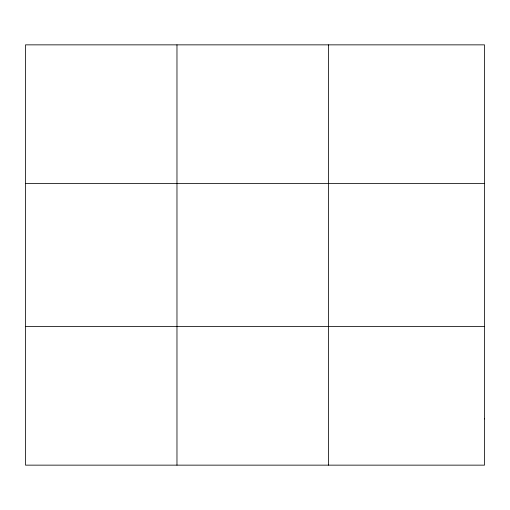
<?xml version="1.0" encoding="UTF-8"?>
<svg xmlns="http://www.w3.org/2000/svg" width="510" height="510" viewBox="0 0 510 510"><rect width="100%" height="100%" fill="white"/><g stroke="black" fill="none" stroke-linecap="round" stroke-linejoin="round"><path stroke-width="0.76" d="M176.97 465.145L176.97 44.854M328.44 465.145L328.44 44.854M25.5 183.549L484.5 183.549M25.5 326.451L484.5 326.451M484.5 418.914L484.5 465.145L25.5 465.145L25.5 44.854L484.5 44.854L484.5 418.914"/></g></svg>
